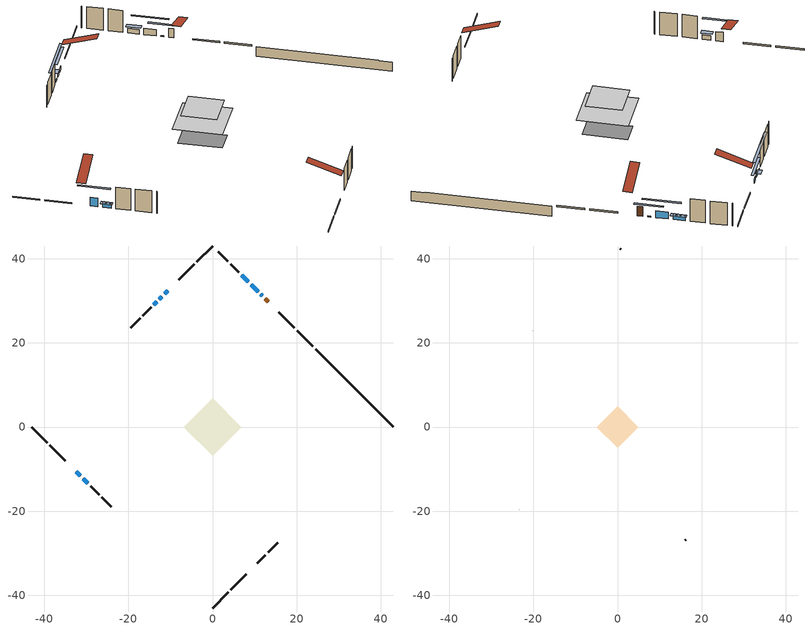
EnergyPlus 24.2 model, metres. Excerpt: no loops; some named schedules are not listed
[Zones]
conditioned space
 floor adiabatic (AdiabaticFloorConstruction): -6.81,0 0,6.81 6.81,0 0,-6.81 z2.89
 floor foundation (Slab1 construction): -4.63,1.4 -1.4,4.63 4.63,-1.4 1.4,-4.63 z-1.68
 wall outside (RimJoist1 construction): 0,-43.04 3.72,-39.32 / -43.04,0 -39.32,-3.72 / 0,43.04 -3.72,39.32 / 23.85,19.19 20.13,22.91 z0.45:0.75
 wall outside (RimJoist2 construction): 4.37,-38.67 8.03,-35.01 / -38.67,-4.37 -35.01,-8.03 / -4.37,38.67 -8.03,35.01 / 19.47,23.57 15.81,27.23 z0.45:0.75
 wall outside (AdiabaticWallConstruction 1): 13.24,29.8 12.53,30.51 z0.45:2.48
 wall outside (AdiabaticWallConstruction): 11.88,31.16 11.48,31.56 z0.45:0.63; -32.43,-10.61 -31.41,-11.63 z0.45:2.41; 10.83,32.21 9.17,33.87 z0.45:1.87; -10.61,32.43 -11.4,31.64 z0.45:1.27; -30.75,-12.29 -29.62,-13.42 / 8.52,34.52 6.93,36.11 z0.45:1.44; -12.06,30.98 -12.61,30.43 z0.45:1.11; -13.27,29.77 -13.92,29.12 z0.45:0.78
 wall outside (Wall1 construction): 10.61,-32.43 12.6,-30.44 / -28.96,-14.08 -26.97,-16.07 / -14.57,28.47 -16.57,26.47 / 6.28,36.76 4.28,38.76 z0.45:5.33
 wall outside (Wall2 construction): 13.26,-29.78 15.5,-27.53 / -26.31,-16.73 -24.07,-18.97 / -17.22,25.82 -19.47,23.57 / 3.63,39.41 1.38,41.66 z0.45:5.33
 wall foundation (FoundationWall1 construction): 24.5,18.54,-1.68 24.5,18.54,0.45 41.19,1.85,0.45 41.19,1.85,0.34 43.04,0,0.34 43.04,0,-1.68
 window (WindowConstruction 6): 11.88,31.16 11.48,31.56 z0.45:0.63
 window (WindowConstruction): -32.43,-10.61 -31.41,-11.63 z0.45:2.41
 window (WindowConstruction 1): 10.83,32.21 9.17,33.87 z0.45:1.87
 window (WindowConstruction 2): -10.61,32.43 -11.4,31.64 z0.45:1.26
 window (WindowConstruction 3): -30.75,-12.29 -29.62,-13.42 z0.45:1.44
 window (WindowConstruction 4): 8.52,34.52 6.93,36.11 z0.45:1.44
 window (WindowConstruction 5): -12.06,30.98 -12.61,30.43 z0.45:1.11
 window (WindowConstruction 7): -13.27,29.77 -13.92,29.12 z0.45:0.78
 door (Door): 13.24,29.8 12.53,30.51 z0.45:2.48
 ceiling adiabatic (AdiabaticFloorConstruction): 0,-6.81 6.81,0 0,6.81 -6.81,0 z2.89
attic - vented
 floor to conditioned space (Floor1 construction Reversed): -4.91,0 0,4.91 4.91,0 0,-4.91 z5.33
 wall outside (Wall3 construction): 16.16,-26.88 16.23,-26.81 / -23.41,-19.63 -23.34,-19.7 / -20.13,22.91 -20.19,22.85 / 0.72,42.32 0.66,42.38 z0.45:5.33
 roof outside (Roof1 construction): 9.95,-33.09,5.33 5.17,-28.31,7.58 3.91,-29.57,7.58 8.69,-34.35,5.33; -33.09,-9.95,5.33 -28.31,-5.17,7.58 -29.57,-3.91,7.58 -34.35,-8.69,5.33; -9.95,33.09,5.33 -5.17,28.31,7.58 -3.91,29.57,7.58 -8.69,34.35,5.33; 13.9,29.14,5.33 9.11,24.36,7.58 10.37,23.1,7.58 15.16,27.88,5.33
shading: 9.72,33.32 13.64,29.4 13.93,29.69 10.01,33.61 z3.12; -29.65,-13.39 -34.19,-8.85 -34.48,-9.14 -29.94,-13.68 z4.9; 7.41,35.63 12.59,30.45 12.88,30.74 7.7,35.92 z4.36; -13.16,29.88 -8.85,34.19 -9.14,34.48 -13.45,30.17 z3.75; -29.41,-13.63 -30.96,-12.08 -31.61,-12.72 -30.05,-14.28 z1.74; 6.72,36.32 8.73,34.31 9.37,34.96 7.37,36.96 z1.74; -12.82,30.22 -11.85,31.19 -12.49,31.84 -13.47,30.86 z1.41; -17.29,25.75 -9.9,33.14 -10.19,33.43 -17.58,26.04 z5.55
[Building]
Building 1: Terrain=Suburbs
[Site:Location]
Toronto City Centre_ON: Latitude {deg}=43.63; Longitude {deg}=-79.39; Time Zone {hr}=-5; Elevation {m}=77; Keep Site Location Information=Yes
[Site:GroundTemperature:Shallow]
5.01852, 3.26908, 3.12898, 3.95918, 7.29196, 10.6092, 13.4851, 15.3069, 15.4617, 13.9799, 11.1774, 7.9619
[Site:WaterMainsTemperature]
Calculation Method=Schedule; Temperature Schedule=mains temperature schedule
[Material] Roughness=Rough; Thermal Absorptance=0.9
Name | Thickness {m} | Conductivity {W/m-K} | Density {kg/m3} | Specific Heat {J/kg-K} | Solar Absorptance | Visible Absorptance
asphalt or fiberglass shingles | 0.00635 | 0.162714 | 1121.4 | 1465.45 | 0.4 | 0.4
ceiling stud and cavity | 0.1397 | 0.14941 | 65.682 | 1177.47 | 0.7 | 0.7
concrete 4.0 in. | 0.1016 | 1.803125 | 2242.8 | 837.4 | 0.7 | 0.7
concrete 8.0 in. | 0.2032 | 1.803125 | 2242.8 | 837.4 | 0.7 | 0.7
door material | 0.04445 | 0.053851 | 512.64 | 1214.23 | 0.7 | 0.7
exterior vertical ins | 0.0454343 | 0.029427 | 32.04 | 1214.23 | 0.7 | 0.7
floor covering | 0.0127 | 0.0433444 | 54.468 | 1339.84 | 0.6 | 0.6
floor rigid ins; wall rigid ins | 0.512978 | 0.029427 | 32.04 | 1214.23 | 0.7 | 0.7
floor stud and cavity | 0.1397 | 1.75129 | 37.0049 | 1207.88 | 0.7 | 0.7
furniture material conditioned space 1 | 0.1524 | 0.115458 | 640.8 | 1214.23 | 0.6 | 0.6
gypsum board | 0.0127 | 0.160291 | 801 | 837.4 | 0.6 | 0.6
gypsum board 1 | 0.0127 | 0.160291 | 801 | 837.4 | 0.7 | 0.7
osb sheathing 0.5 in. | 0.0127 | 0.115458 | 512.64 | 1214.23 | 0.7 | 0.7
osb sheathing 0.75 in. | 0.01905 | 0.115458 | 512.64 | 1214.23 | 0.7 | 0.7
osb sheathing 2.0 in. | 0.0508 | 0.115458 | 512.64 | 1214.23 | 0.7 | 0.7
rim joist rigid ins | 0.051816 | 0.029427 | 32.04 | 1214.23 | 0.7 | 0.7
rim joist stud and cavity | 0.0508 | 0.0452492 | 125.044 | 1163.47 | 0.6 | 0.6
rim joist stud and cavity 1 | 0.0508 | 0.256263 | 125.044 | 1163.47 | 0.6 | 0.6
wall stud and cavity | 0.1397 | 0.0830768 | 139.0536 | 1170.24 | 0.7 | 0.7
wall stud and cavity 1 | 0.1397 | 0.0935595 | 139.0536 | 1170.24 | 0.7 | 0.7
wall stud and cavity 2 | 0.0889 | 6.1454 | 50.32683 | 1063.81 | 0.6 | 0.6
wall stud and cavity 3 | 0.0889 | 0.380278 | 52.3479 | 1209.89 | 0.7 | 0.7
wall stud and cavity 4 | 0.0889 | 0.391764 | 83.0341 | 1211.67 | 0.7 | 0.7
wood siding | 0.0254 | 0.102417 | 544.68 | 1172.36 | 0.74 | 0.74
wood siding 1 | 0.00254 | 0.102417 | 544.68 | 1172.36 | 0.74 | 0.74
wood siding 2; wood siding 3; wood siding 4 | 0.0254 | 0.102417 | 544.68 | 1172.36 | 0.7 | 0.7
[WindowMaterial:SimpleGlazingSystem]
Name | U-Factor {W/m2-K} | Solar Heat Gain Coefficient
WindowMaterial | 2.44154 | 0.54
WindowMaterial 1 | 2.12868 | 0.61
WindowMaterial 2 | 2.26609 | 0.49
WindowMaterial 3 | 2.42962 | 0.54
WindowMaterial 4 | 2.248488 | 0.5
WindowMaterial 5 | 2.333658 | 0.42
WindowMaterial 6 | 2.89237 | 0.35
WindowMaterial 7 | 8.01279 | 0.63
[Construction]
AdiabaticFloorConstruction: floor stud and cavity, floor rigid ins, osb sheathing 0.75 in., floor covering
AdiabaticWallConstruction: wood siding 3, wall rigid ins, wall stud and cavity 3, gypsum board
AdiabaticWallConstruction 1: wood siding 4, wall rigid ins, wall stud and cavity 3, gypsum board
Door: door material
Floor1 construction Reversed: gypsum board, ceiling stud and cavity
FoundationWall1 construction: concrete 8.0 in., gypsum board 1
furniture construction conditioned space 1: furniture material conditioned space 1
PartitionWallConstruction: gypsum board, wall stud and cavity 4, gypsum board
RimJoist1 construction: wood siding 2, osb sheathing 2.0 in., rim joist stud and cavity
RimJoist2 construction: wood siding 2, rim joist rigid ins, osb sheathing 2.0 in., rim joist stud and cavity 1
Roof1 construction: asphalt or fiberglass shingles
Slab1 construction: concrete 4.0 in.
Wall1 construction: wood siding, osb sheathing 0.5 in., wall stud and cavity, gypsum board
Wall2 construction: wood siding, osb sheathing 0.5 in., wall stud and cavity 1, gypsum board
Wall3 construction: wood siding 1, wall stud and cavity 2
WindowConstruction: WindowMaterial
WindowConstruction 1: WindowMaterial 1
WindowConstruction 2: WindowMaterial 2
WindowConstruction 3: WindowMaterial 3
WindowConstruction 4: WindowMaterial 4
WindowConstruction 5: WindowMaterial 5
WindowConstruction 6: WindowMaterial 6
WindowConstruction 7: WindowMaterial 7
[Zone] Multiplier=1; Part of Total Floor Area=Yes
Name | Volume {m3}
attic - vented | 17.6478
conditioned space | 323.5
[Space]
Name | Zone | Volume {m3}
attic - vented 1 | attic - vented | 17.6478
conditioned space 1 | conditioned space | 323.5
[ZoneInfiltration:EffectiveLeakageArea]
infil attic - vented 1: Zone or Space=attic - vented 1; Schedule=Always On Discrete; Effective Air Leakage Area {cm2}=2030.32; Stack Coefficient=0.000495899; Wind Coefficient=1.50458e-05
[ZoneMixing]
whole house fan mix: Zone or Space=attic - vented; Schedule=Always On Continuous; Design Flow Rate Calculation Method=Flow/Zone; Design Flow Rate {m3/s}=0; Source Zone or Space=conditioned space
[SurfaceProperty:ExposedFoundationPerimeter]
Slab1: Exposed Perimeter Calculation Method=TotalExposedPerimeter; Total Exposed Perimeter {m}=26.214
[InternalMass] Zone or ZoneList=conditioned space; Space or SpaceList=conditioned space 1
Name | Construction | Surface Area {m2}
furniture mass conditioned space 1 | furniture construction conditioned space 1 | 52.6878
partition wall mass | PartitionWallConstruction | 131.72
[Lights]
interior lighting: Zone or ZoneList or Space or SpaceList=conditioned space 1; Schedule=interior lighting schedule; Design Level Calculation Method=LightingLevel; Lighting Level {W}=343.2; Return Air Fraction=0; Fraction Radiant=0.6; Fraction Visible=0.2; Fraction Replaceable=1
[People]
occupants: Zone or ZoneList or Space or SpaceList=conditioned space 1; Number of People Schedule=occupants schedule; Number of People Calculation Method=People; Number of People=3; Fraction Radiant=0.314171; Sensible Heat Fraction=0.56303; Activity Level Schedule=occupants activity schedule; Carbon Dioxide Generation Rate {m3/s-W}=0; Enable ASHRAE 55 Comfort Warnings=No; Mean Radiant Temperature Calculation Type=EnclosureAveraged
[ElectricEquipment] Zone or ZoneList or Space or SpaceList=conditioned space 1; Design Level Calculation Method=EquipmentLevel
Name | Schedule | Design Level {W} | Fraction Latent | Fraction Radiant | Fraction Lost
clothes dryer | clothes dryer schedule | 140.772 | 0.015 | 0.081 | 0.85
clothes washer | clothes washer schedule | 32.1985 | 0.03 | 0.162 | 0.7
cooking range | cooking range schedule | 215.147 | 0.08 | 0.432 | 0.2
dishwasher | dishwasher schedule | 66.8632 | 0.3 | 0.18 | 0.4
fridge | fridge schedule | 72.9452 | 0 | 0.6 | 0
mech vent bath fan 0 | mech vent bath fan 0 schedule | 50.2 | 0 | 0 | 1
mech vent bath fan 1 | mech vent bath fan 1 schedule | 50.2 | 0 | 0 | 1
mech vent house fan | mech vent house fan schedule | 0 | 0 | 0 | 1
mech vent house fan cfis | mech vent house fan cfis schedule | 0 | 0 | 0 | 0
mech vent range fan 0 | mech vent range fan 0 schedule | 57 | 0 | 0 | 1
misc plug loads | misc plug loads schedule | 494.7 | 0.045 | 0.513 | 0.1
whole house fan | Always On Discrete | 0 | 0 | 0 | 1
[OtherEquipment] Zone or ZoneList or Space or SpaceList=conditioned space 1; Design Level Calculation Method=EquipmentLevel
Name | Fuel Type | Schedule | Design Level {W} | Fraction Latent | Fraction Radiant | Fraction Lost
clothes dryer 1 | Electricity | clothes dryer schedule | 0 | 0.015 | 0.081 | 0.85
cooking range 1 | Electricity | cooking range schedule | 0 | 0.08 | 0.432 | 0.2
general water use latent | None | general water use schedule | 62.594 | 1 | 0 | 0
general water use sensible | None | general water use schedule | -61.6891 | 0 | 0.6 | 0
mech vent house fan latent load | None | Always On Discrete | 0 | 1 | 0 | 0
mech vent house fan sensible load | None | Always On Discrete | 0 | 0 | 0 | 0
water heater energy adjustment1 | NaturalGas | Always On Discrete | 0.01 | 0 | 0 | 1
[ZoneInfiltration:DesignFlowRate] Zone or ZoneList or Space or SpaceList=conditioned space 1; Schedule=Always On Discrete; Design Flow Rate Calculation Method=Flow/Zone; Design Flow Rate {m3/s}=0
infil flow; natural vent flow; whole house fan flow
[AvailabilityManager:Scheduled]
central ac and furnace airloop Availability Manager: Schedule=Always On Discrete
[Foundation:Kiva]
Foundation Kiva 1: Initial Indoor Air Temperature {C}=18; Wall Height Above Grade {m}=0.450007; Wall Depth Below Slab {m}=0.2032; Custom Block Material Name 1=exterior vertical ins; Custom Block Depth 1 {m}=2.13; Custom Block X Position 1 {m}=0.2159; Custom Block Z Position 1 {m}=0
[Foundation:Kiva:Settings]
Soil Conductivity {W/m-K}=0.849921; Soil Density {kg/m3}=1842.3; Soil Specific Heat {J/kg-K}=418.7; Ground Solar Absorptivity=0.9; Ground Thermal Absorptivity=0.9; Ground Surface Roughness {m}=0.03; Far-Field Width {m}=40; Deep-Ground Boundary Condition=ZeroFlux; Deep-Ground Depth {m}=40; Minimum Cell Dimension {m}=0.2; Maximum Cell Growth Coefficient=3; Simulation Timestep=Timestep
[Exterior:Lights]
exterior lighting: Schedule=exterior lighting schedule; Design Level {W}=75.6
[EnergyManagementSystem:GlobalVariable]
central_ac_and_furnace_airloop_Fan_RTF
infil_program_Qfan
infil_program_Qinf
natural_vent_program_Qnv
natural_vent_program_Qwhf
[EnergyManagementSystem:Sensor]
Name | Output:Variable or Output:Meter Index Key | Output:Variable or Output:Meter
airflow_gain | infil flow | Infiltration Sensible Heat Gain Energy
airflow_gain_1 | natural vent flow | Infiltration Sensible Heat Gain Energy
airflow_gain_2 | whole house fan flow | Infiltration Sensible Heat Gain Energy
airflow_loss | infil flow | Infiltration Sensible Heat Loss Energy
airflow_loss_1 | natural vent flow | Infiltration Sensible Heat Loss Energy
airflow_loss_2 | whole house fan flow | Infiltration Sensible Heat Loss Energy
clg_load_cond |  | Cooling:EnergyTransfer:Zone:CONDITIONED SPACE
clg_sp_s; clg_sp_s_1 | cooling setpoint | Schedule Value
clothes_dryer_exhaust_0_sch_s | clothes dryer exhaust 0 schedule | Schedule Value
cool_season | cooling season schedule | Schedule Value
htg_load_cond |  | Heating:EnergyTransfer:Zone:CONDITIONED SPACE
htg_sp_s; htg_sp_s_1 | heating setpoint | Schedule Value
ig_ee_conv | clothes dryer | Electric Equipment Convective Heating Energy
ig_ee_conv_2 | cooking range | Electric Equipment Convective Heating Energy
ig_ee_conv_4 | fridge | Electric Equipment Convective Heating Energy
ig_ee_conv_5 | misc plug loads | Electric Equipment Convective Heating Energy
ig_ee_conv_6 | whole house fan | Electric Equipment Convective Heating Energy
ig_ee_rad | clothes dryer | Electric Equipment Radiant Heating Energy
ig_ee_rad_2 | cooking range | Electric Equipment Radiant Heating Energy
ig_ee_rad_4 | fridge | Electric Equipment Radiant Heating Energy
ig_ee_rad_5 | misc plug loads | Electric Equipment Radiant Heating Energy
ig_ee_rad_6 | whole house fan | Electric Equipment Radiant Heating Energy
ig_lgt_conv | interior lighting | Lights Convective Heating Energy
ig_lgt_rad | interior lighting | Lights Radiant Heating Energy
ig_lgt_vis | interior lighting | Lights Visible Radiation Heating Energy
ig_oe_conv | clothes dryer 1 | Other Equipment Convective Heating Energy
ig_oe_conv_1 | cooking range 1 | Other Equipment Convective Heating Energy
ig_oe_conv_2 | general water use latent | Other Equipment Convective Heating Energy
ig_oe_conv_3 | general water use sensible | Other Equipment Convective Heating Energy
ig_oe_conv_4 | water heater energy adjustment1 | Other Equipment Convective Heating Energy
ig_oe_rad | clothes dryer 1 | Other Equipment Radiant Heating Energy
ig_oe_rad_1 | cooking range 1 | Other Equipment Radiant Heating Energy
ig_oe_rad_2 | general water use latent | Other Equipment Radiant Heating Energy
ig_oe_rad_3 | general water use sensible | Other Equipment Radiant Heating Energy
ig_oe_rad_4 | water heater energy adjustment1 | Other Equipment Radiant Heating Energy
ig_ppl_conv | occupants | People Convective Heating Energy
ig_ppl_rad | occupants | People Radiant Heating Energy
im_conv | furniture mass conditioned space 1 | Surface Inside Face Convection Heat Gain Energy
im_conv_1 | partition wall mass | Surface Inside Face Convection Heat Gain Energy
im_ig | furniture mass conditioned space 1 | Surface Inside Face Internal Gains Radiation Heat Gain Energy
im_ig_1 | partition wall mass | Surface Inside Face Internal Gains Radiation Heat Gain Energy
im_lgt | furniture mass conditioned space 1 | Surface Inside Face Lights Radiation Heat Gain Energy
im_lgt_1 | partition wall mass | Surface Inside Face Lights Radiation Heat Gain Energy
im_sol | furniture mass conditioned space 1 | Surface Inside Face Solar Radiation Heat Gain Energy
im_sol_1 | partition wall mass | Surface Inside Face Solar Radiation Heat Gain Energy
im_surf | furniture mass conditioned space 1 | Surface Inside Face Net Surface Thermal Radiation Heat Gain Energy
im_surf_1 | partition wall mass | Surface Inside Face Net Surface Thermal Radiation Heat Gain Energy
mech_vent_bath_fan_0_sch_s | mech vent bath fan 0 schedule | Schedule Value
mech_vent_bath_fan_1_sch_s | mech vent bath fan 1 schedule | Schedule Value
mech_vent_range_fan_0_sch_s | mech vent range fan 0 schedule | Schedule Value
mv_conv | mech vent bath fan 0 | Electric Equipment Convective Heating Energy
mv_conv_1 | mech vent bath fan 1 | Electric Equipment Convective Heating Energy
mv_conv_2 | mech vent house fan | Electric Equipment Convective Heating Energy
mv_conv_3 | mech vent house fan cfis | Electric Equipment Convective Heating Energy
mv_conv_4 | mech vent range fan 0 | Electric Equipment Convective Heating Energy
mv_conv_5 | mech vent house fan latent load | Other Equipment Convective Heating Energy
mv_conv_6 | mech vent house fan sensible load | Other Equipment Convective Heating Energy
mv_rad | mech vent bath fan 0 | Electric Equipment Radiant Heating Energy
mv_rad_1 | mech vent bath fan 1 | Electric Equipment Radiant Heating Energy
mv_rad_2 | mech vent house fan | Electric Equipment Radiant Heating Energy
mv_rad_3 | mech vent house fan cfis | Electric Equipment Radiant Heating Energy
mv_rad_4 | mech vent range fan 0 | Electric Equipment Radiant Heating Energy
mv_rad_5 | mech vent house fan latent load | Other Equipment Radiant Heating Energy
mv_rad_6 | mech vent house fan sensible load | Other Equipment Radiant Heating Energy
natural_vent_s | natural vent schedule | Schedule Value
out_pb_s |  | Site Outdoor Air Barometric Pressure
out_wt_s |  | Site Outdoor Air Humidity Ratio
site_vw_s |  | Site Wind Speed
ss_back_out | Window1 | Surface Window Shortwave from Zone Back Out Window Heat Transfer Rate
ss_back_out_1 | Window2 | Surface Window Shortwave from Zone Back Out Window Heat Transfer Rate
ss_back_out_2 | Window3 | Surface Window Shortwave from Zone Back Out Window Heat Transfer Rate
ss_back_out_3 | Window4 | Surface Window Shortwave from Zone Back Out Window Heat Transfer Rate
ss_back_out_4 | Window5 | Surface Window Shortwave from Zone Back Out Window Heat Transfer Rate
ss_back_out_5 | Window6 | Surface Window Shortwave from Zone Back Out Window Heat Transfer Rate
ss_back_out_6 | Window8 | Surface Window Shortwave from Zone Back Out Window Heat Transfer Rate
ss_back_out_7 | Window9 | Surface Window Shortwave from Zone Back Out Window Heat Transfer Rate
ss_conv | Door1 | Surface Inside Face Convection Heat Gain Energy
ss_conv_1 | Window1 | Surface Inside Face Convection Heat Gain Energy
ss_conv_2 | Window2 | Surface Inside Face Convection Heat Gain Energy
ss_conv_3 | Window3 | Surface Inside Face Convection Heat Gain Energy
ss_conv_4 | Window4 | Surface Inside Face Convection Heat Gain Energy
ss_conv_5 | Window5 | Surface Inside Face Convection Heat Gain Energy
ss_conv_6 | Window6 | Surface Inside Face Convection Heat Gain Energy
ss_conv_7 | Window8 | Surface Inside Face Convection Heat Gain Energy
ss_conv_8 | Window9 | Surface Inside Face Convection Heat Gain Energy
ss_ig | Door1 | Surface Inside Face Internal Gains Radiation Heat Gain Energy
ss_ig_1 | Window1 | Surface Inside Face Internal Gains Radiation Heat Gain Energy
ss_ig_2 | Window2 | Surface Inside Face Internal Gains Radiation Heat Gain Energy
ss_ig_3 | Window3 | Surface Inside Face Internal Gains Radiation Heat Gain Energy
ss_ig_4 | Window4 | Surface Inside Face Internal Gains Radiation Heat Gain Energy
ss_ig_5 | Window5 | Surface Inside Face Internal Gains Radiation Heat Gain Energy
ss_ig_6 | Window6 | Surface Inside Face Internal Gains Radiation Heat Gain Energy
ss_ig_7 | Window8 | Surface Inside Face Internal Gains Radiation Heat Gain Energy
ss_ig_8 | Window9 | Surface Inside Face Internal Gains Radiation Heat Gain Energy
ss_lgt | Door1 | Surface Inside Face Lights Radiation Heat Gain Energy
ss_sol | Door1 | Surface Inside Face Solar Radiation Heat Gain Energy
ss_surf | Door1 | Surface Inside Face Net Surface Thermal Radiation Heat Gain Energy
ss_surf_1 | Window1 | Surface Inside Face Net Surface Thermal Radiation Heat Gain Energy
ss_surf_2 | Window2 | Surface Inside Face Net Surface Thermal Radiation Heat Gain Energy
ss_surf_3 | Window3 | Surface Inside Face Net Surface Thermal Radiation Heat Gain Energy
ss_surf_4 | Window4 | Surface Inside Face Net Surface Thermal Radiation Heat Gain Energy
ss_surf_5 | Window5 | Surface Inside Face Net Surface Thermal Radiation Heat Gain Energy
ss_surf_6 | Window6 | Surface Inside Face Net Surface Thermal Radiation Heat Gain Energy
ss_surf_7 | Window8 | Surface Inside Face Net Surface Thermal Radiation Heat Gain Energy
ss_surf_8 | Window9 | Surface Inside Face Net Surface Thermal Radiation Heat Gain Energy
ss_trans_in | Window1 | Surface Window Transmitted Solar Radiation Rate
ss_trans_in_1 | Window2 | Surface Window Transmitted Solar Radiation Rate
ss_trans_in_2 | Window3 | Surface Window Transmitted Solar Radiation Rate
ss_trans_in_3 | Window4 | Surface Window Transmitted Solar Radiation Rate
ss_trans_in_4 | Window5 | Surface Window Transmitted Solar Radiation Rate
ss_trans_in_5 | Window6 | Surface Window Transmitted Solar Radiation Rate
ss_trans_in_6 | Window8 | Surface Window Transmitted Solar Radiation Rate
ss_trans_in_7 | Window9 | Surface Window Transmitted Solar Radiation Rate
ss_trans_out | Window1 | Surface Inside Face Initial Transmitted Diffuse Transmitted Out Window Solar Radiation Rate
ss_trans_out_1 | Window2 | Surface Inside Face Initial Transmitted Diffuse Transmitted Out Window Solar Radiation Rate
ss_trans_out_2 | Window3 | Surface Inside Face Initial Transmitted Diffuse Transmitted Out Window Solar Radiation Rate
ss_trans_out_3 | Window4 | Surface Inside Face Initial Transmitted Diffuse Transmitted Out Window Solar Radiation Rate
ss_trans_out_4 | Window5 | Surface Inside Face Initial Transmitted Diffuse Transmitted Out Window Solar Radiation Rate
ss_trans_out_5 | Window6 | Surface Inside Face Initial Transmitted Diffuse Transmitted Out Window Solar Radiation Rate
ss_trans_out_6 | Window8 | Surface Inside Face Initial Transmitted Diffuse Transmitted Out Window Solar Radiation Rate
ss_trans_out_7 | Window9 | Surface Inside Face Initial Transmitted Diffuse Transmitted Out Window Solar Radiation Rate
s_conv | Floor1 | Surface Inside Face Convection Heat Gain Energy
s_conv_1 | FoundationWall1 | Surface Inside Face Convection Heat Gain Energy
s_conv_10 | RimJoist2:315 | Surface Inside Face Convection Heat Gain Energy
s_conv_11 | RimJoist2:45 | Surface Inside Face Convection Heat Gain Energy
s_conv_12 | Slab1 | Surface Inside Face Convection Heat Gain Energy
s_conv_13 | Wall1:135 | Surface Inside Face Convection Heat Gain Energy
s_conv_14 | Wall1:225 | Surface Inside Face Convection Heat Gain Energy
s_conv_15 | Wall1:315 | Surface Inside Face Convection Heat Gain Energy
s_conv_16 | Wall1:45 | Surface Inside Face Convection Heat Gain Energy
s_conv_17 | Wall2:135 | Surface Inside Face Convection Heat Gain Energy
s_conv_18 | Wall2:225 | Surface Inside Face Convection Heat Gain Energy
s_conv_19 | Wall2:315 | Surface Inside Face Convection Heat Gain Energy
s_conv_2 | inferred conditioned ceiling | Surface Inside Face Convection Heat Gain Energy
s_conv_20 | Wall2:45 | Surface Inside Face Convection Heat Gain Energy
s_conv_3 | inferred conditioned floor | Surface Inside Face Convection Heat Gain Energy
s_conv_4 | RimJoist1:135 | Surface Inside Face Convection Heat Gain Energy
s_conv_5 | RimJoist1:225 | Surface Inside Face Convection Heat Gain Energy
s_conv_6 | RimJoist1:315 | Surface Inside Face Convection Heat Gain Energy
s_conv_7 | RimJoist1:45 | Surface Inside Face Convection Heat Gain Energy
s_conv_8 | RimJoist2:135 | Surface Inside Face Convection Heat Gain Energy
s_conv_9 | RimJoist2:225 | Surface Inside Face Convection Heat Gain Energy
s_ig | Floor1 | Surface Inside Face Internal Gains Radiation Heat Gain Energy
s_ig_1 | FoundationWall1 | Surface Inside Face Internal Gains Radiation Heat Gain Energy
s_ig_10 | RimJoist2:315 | Surface Inside Face Internal Gains Radiation Heat Gain Energy
s_ig_11 | RimJoist2:45 | Surface Inside Face Internal Gains Radiation Heat Gain Energy
s_ig_12 | Slab1 | Surface Inside Face Internal Gains Radiation Heat Gain Energy
s_ig_13 | Wall1:135 | Surface Inside Face Internal Gains Radiation Heat Gain Energy
s_ig_14 | Wall1:225 | Surface Inside Face Internal Gains Radiation Heat Gain Energy
s_ig_15 | Wall1:315 | Surface Inside Face Internal Gains Radiation Heat Gain Energy
s_ig_16 | Wall1:45 | Surface Inside Face Internal Gains Radiation Heat Gain Energy
s_ig_17 | Wall2:135 | Surface Inside Face Internal Gains Radiation Heat Gain Energy
s_ig_18 | Wall2:225 | Surface Inside Face Internal Gains Radiation Heat Gain Energy
s_ig_19 | Wall2:315 | Surface Inside Face Internal Gains Radiation Heat Gain Energy
s_ig_2 | inferred conditioned ceiling | Surface Inside Face Internal Gains Radiation Heat Gain Energy
s_ig_20 | Wall2:45 | Surface Inside Face Internal Gains Radiation Heat Gain Energy
s_ig_3 | inferred conditioned floor | Surface Inside Face Internal Gains Radiation Heat Gain Energy
s_ig_4 | RimJoist1:135 | Surface Inside Face Internal Gains Radiation Heat Gain Energy
s_ig_5 | RimJoist1:225 | Surface Inside Face Internal Gains Radiation Heat Gain Energy
